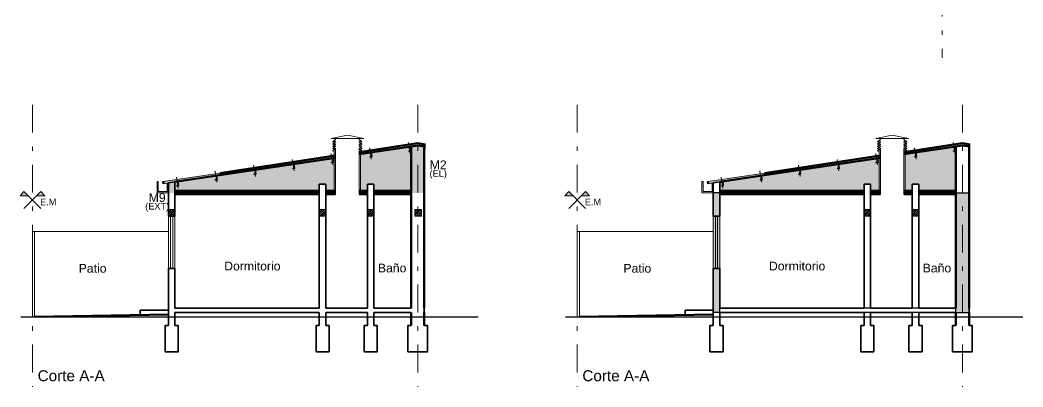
# Model space of a CAD drawing. Header units: millimetres. Extents: x 2761 to 3221, y 1635 to 1962.
# Drawn here: x 2849.02 to 2871.95, y 1849.96 to 1858.35 of the extents above; entities that cross this region are included whole.
import ezdxf
from ezdxf.enums import TextEntityAlignment as Align

# ---------------------------------------------------------------- set-up
doc = ezdxf.new("R2010")
doc.units = ezdxf.units.MM
doc.linetypes.add('DASHDOT', pattern=[25.4, 12.7, -6.35, 0, -6.35])
for name, color, linetype, lineweight in [('Aberturas', 239, 'Continuous', 18), ('Cotas', 8, 'Continuous', 15), ('Detalles', 3, 'Continuous', 15), ('Ejes', 3, 'DASHDOT', 13), ('Muros', 6, 'Continuous', 50), ('Muros de la envolvente térmica', 5, 'Continuous', 15), ('Textos', 3, 'Continuous', 9), ('Vistas', 1, 'Continuous', 20)]:
    doc.layers.add(name, color=color, linetype=linetype, lineweight=lineweight)
doc.layers.add('Ambientes No climatizados', color=7, linetype='Continuous', lineweight=15, true_color=0x93c47d)
doc.layers.add('No View', color=70, linetype='Continuous', plot=False)
doc.styles.get("Standard").update_dxf_attribs({"font": 'arial.ttf'})
doc.linetypes.add('ZIGZAG', pattern='A,0.00254,-5.08,[131,ltypeshp.shx,S=5.08,R=0,X=-5.08,Y=0],-10.16,[131,ltypeshp.shx,S=5.08,R=180,X=5.08,Y=0],-5.08', length=20.32254)

# ---------------------------------------------------------------- blocks, each defined once
blk = doc.blocks.new('PCF C N10')
at = {"color": 0}
for p, q in [((-0.025, 0.008), (-0.025, 0.092)), ((-0.023, 0.008), (-0.023, 0.092)), ((0.017, 0.1), (-0.017, 0.1)), ((0.017, 0.098), (-0.017, 0.098)), ((0.017, 0.002), (-0.017, 0.002)), ((0.017, 0), (-0.017, 0)), ((0.023, 0.085), (0.023, 0.092)), ((0.023, 0.085), (0.025, 0.085)), ((0.023, 0.008), (0.023, 0.015)), ((0.023, 0.015), (0.025, 0.015)), ((0.025, 0.085), (0.025, 0.092)), ((0.025, 0.008), (0.025, 0.015))]:
    blk.add_line(p, q, dxfattribs=at)
for centre, radius, start, end in [((-0.017, 0.092), 0.008, 90, 180), ((-0.017, 0.008), 0.008, 180, 270), ((-0.017, 0.092), 0.006, 90, 180), ((-0.017, 0.008), 0.006, 180, 270), ((0.017, 0.092), 0.008, 360, 90), ((0.017, 0.092), 0.006, 360, 90), ((0.017, 0.008), 0.008, 270, 360), ((0.017, 0.008), 0.006, 270, 360)]:
    blk.add_arc(centre, radius, start, end, dxfattribs=at)

msp = doc.modelspace()

# ---------------------------------------------------------------- hatches: boundary and pattern name
at = {"layer": 'Ambientes No climatizados', "lineweight": 20, "transparency": 33554559}
h = msp.add_hatch(color=256, dxfattribs=at)
h.dxf.hatch_style = 1
h.paths.add_polyline_path([(2856.234, 1855.252), (2856.137, 1855.238), (2856.159, 1855.091), (2856.147, 1855.09, -0.645751), (2856.133, 1855.094), (2856.132, 1855.101), (2856.134, 1855.101), (2856.135, 1855.094, 0.414214), (2856.142, 1855.089), (2856.159, 1855.091), (2856.137, 1855.238), (2853.588, 1854.855), (2852.288, 1854.66), (2852.295, 1854.611), (2852.411, 1854.628), (2852.561, 1854.651), (2852.561, 1854.449), (2855.861, 1854.449), (2855.861, 1854.601), (2856.011, 1854.601), (2856.011, 1854.449), (2856.234, 1854.449)])
h.paths.add_polyline_path([(2855.239, 1855.037), (2855.24, 1855.038), (2855.239, 1855.044, -0.414214), (2855.245, 1855.051), (2855.278, 1855.056, -0.414214), (2855.285, 1855.051), (2855.287, 1855.052, 0.414214), (2855.278, 1855.058), (2855.244, 1855.053, 0.414214), (2855.237, 1855.044)], flags=16)
h.paths.add_polyline_path([(2855.252, 1854.961, 0.414214), (2855.259, 1854.956), (2855.293, 1854.959), (2855.259, 1854.956, -0.414214), (2855.252, 1854.961), (2855.249, 1854.968)], flags=16)
h.paths.add_polyline_path([(2854.403, 1854.919, 0.414214), (2854.394, 1854.926), (2854.361, 1854.921, 0.414214), (2854.354, 1854.912), (2854.355, 1854.905), (2854.357, 1854.905), (2854.356, 1854.912, -0.414214), (2854.361, 1854.919), (2854.395, 1854.924, -0.414214), (2854.401, 1854.919)], flags=16)
h.paths.add_polyline_path([(2854.409, 1854.827), (2854.375, 1854.824, -0.414214), (2854.368, 1854.829), (2854.365, 1854.836), (2854.368, 1854.829, 0.414214), (2854.375, 1854.824)], flags=16)
h.paths.add_polyline_path([(2856.143, 1855.087), (2856.176, 1855.094, 0.414214), (2856.181, 1855.101), (2856.168, 1855.184), (2856.17, 1855.184), (2856.181, 1855.101, -0.414214), (2856.176, 1855.094)], flags=16)
h.paths.add_polyline_path([(2856.122, 1855.17), (2856.121, 1855.177), (2856.123, 1855.177), (2856.124, 1855.17)], flags=16)
h.paths.add_polyline_path([(2853.52, 1854.787, 0.414214), (2853.511, 1854.793), (2853.477, 1854.788, 0.414214), (2853.47, 1854.779), (2853.471, 1854.772), (2853.473, 1854.773), (2853.472, 1854.779, -0.414214), (2853.477, 1854.786), (2853.511, 1854.791, -0.414214), (2853.518, 1854.786)], flags=16)
h.paths.add_polyline_path([(2853.526, 1854.694), (2853.492, 1854.691, -0.414214), (2853.485, 1854.696), (2853.482, 1854.703), (2853.485, 1854.696, 0.414214), (2853.492, 1854.691)], flags=16)
h.paths.add_polyline_path([(2852.636, 1854.654, 0.414214), (2852.627, 1854.661), (2852.594, 1854.656, 0.414214), (2852.587, 1854.647), (2852.588, 1854.64), (2852.59, 1854.64), (2852.589, 1854.647, -0.414214), (2852.594, 1854.654), (2852.628, 1854.659, -0.414214), (2852.634, 1854.654)], flags=16)
h.paths.add_polyline_path([(2852.642, 1854.562), (2852.608, 1854.559, -0.414214), (2852.601, 1854.564), (2852.598, 1854.57), (2852.601, 1854.564, 0.414214), (2852.608, 1854.559)], flags=16)
h.paths.add_polyline_path([(2857.961, 1855.403), (2857.943, 1855.393), (2857.943, 1855.458), (2856.804, 1855.287), (2856.804, 1855.248), (2856.804, 1854.449), (2856.961, 1854.449), (2856.961, 1854.601), (2857.111, 1854.601), (2857.111, 1854.449), (2857.961, 1854.449)])
h = msp.add_hatch(color=256, dxfattribs=at)
h.dxf.hatch_style = 1
h.paths.add_polyline_path([(2868.69, 1855.252), (2868.594, 1855.238), (2868.616, 1855.091), (2868.604, 1855.09, -0.645751), (2868.59, 1855.094), (2868.589, 1855.101), (2868.591, 1855.101), (2868.592, 1855.094, 0.414214), (2868.599, 1855.089), (2868.616, 1855.091), (2868.594, 1855.238), (2866.044, 1854.855), (2864.744, 1854.66), (2864.752, 1854.611), (2864.868, 1854.628), (2865.018, 1854.651), (2865.018, 1854.449), (2868.318, 1854.449), (2868.318, 1854.601), (2868.468, 1854.601), (2868.468, 1854.449), (2868.69, 1854.449)])
h.paths.add_polyline_path([(2867.695, 1855.037), (2867.697, 1855.038), (2867.696, 1855.044, -0.414214), (2867.701, 1855.051), (2867.735, 1855.056, -0.414214), (2867.742, 1855.051), (2867.743, 1855.052, 0.414214), (2867.734, 1855.058), (2867.701, 1855.053, 0.414214), (2867.694, 1855.044)], flags=16)
h.paths.add_polyline_path([(2867.708, 1854.961, 0.414214), (2867.715, 1854.956), (2867.749, 1854.959), (2867.715, 1854.956, -0.414214), (2867.708, 1854.961), (2867.705, 1854.968)], flags=16)
h.paths.add_polyline_path([(2866.86, 1854.919, 0.414214), (2866.851, 1854.926), (2866.817, 1854.921, 0.414214), (2866.811, 1854.912), (2866.812, 1854.905), (2866.814, 1854.905), (2866.813, 1854.912, -0.414214), (2866.818, 1854.919), (2866.851, 1854.924, -0.414214), (2866.858, 1854.919)], flags=16)
h.paths.add_polyline_path([(2866.866, 1854.827), (2866.832, 1854.824, -0.414214), (2866.825, 1854.829), (2866.822, 1854.836), (2866.825, 1854.829, 0.414214), (2866.832, 1854.824)], flags=16)
h.paths.add_polyline_path([(2868.599, 1855.087), (2868.632, 1855.094, 0.414214), (2868.637, 1855.101), (2868.625, 1855.184), (2868.627, 1855.184), (2868.637, 1855.101, -0.414214), (2868.632, 1855.094)], flags=16)
h.paths.add_polyline_path([(2868.579, 1855.17), (2868.578, 1855.177), (2868.58, 1855.177), (2868.581, 1855.17)], flags=16)
h.paths.add_polyline_path([(2865.976, 1854.787, 0.414214), (2865.967, 1854.793), (2865.934, 1854.788, 0.414214), (2865.927, 1854.779), (2865.928, 1854.772), (2865.93, 1854.773), (2865.929, 1854.779, -0.414214), (2865.934, 1854.786), (2865.968, 1854.791, -0.414214), (2865.974, 1854.786)], flags=16)
h.paths.add_polyline_path([(2865.982, 1854.694), (2865.948, 1854.691, -0.414214), (2865.941, 1854.696), (2865.938, 1854.703), (2865.941, 1854.696, 0.414214), (2865.948, 1854.691)], flags=16)
h.paths.add_polyline_path([(2865.093, 1854.654, 0.414214), (2865.084, 1854.661), (2865.05, 1854.656, 0.414214), (2865.043, 1854.647), (2865.045, 1854.64), (2865.047, 1854.64), (2865.045, 1854.647, -0.414214), (2865.051, 1854.654), (2865.084, 1854.659, -0.414214), (2865.091, 1854.654)], flags=16)
h.paths.add_polyline_path([(2865.099, 1854.562), (2865.065, 1854.559, -0.414214), (2865.058, 1854.564), (2865.055, 1854.57), (2865.058, 1854.564, 0.414214), (2865.065, 1854.559)], flags=16)
h.paths.add_polyline_path([(2870.418, 1855.403), (2870.4, 1855.393), (2870.4, 1855.458), (2869.26, 1855.287), (2869.26, 1855.248), (2869.26, 1854.449), (2869.418, 1854.449), (2869.418, 1854.601), (2869.568, 1854.601), (2869.568, 1854.449), (2870.418, 1854.449)])
at = {"layer": 'Detalles', "lineweight": 20, "true_color": 0xc7c8ca}
h = msp.add_hatch(dxfattribs=at)
h.set_pattern_fill('_USER', color=9, scale=0.03, angle=45, pattern_type=0)
h.set_pattern_definition([(45, (2679.182013, 924.383026), (-0.0212132034, 0.0212132034), [])])
h.paths.add_polyline_path([(2852.411, 1854.019), (2852.411, 1853.869), (2852.561, 1853.869), (2852.561, 1854.019)])
h = msp.add_hatch(dxfattribs=at)
h.set_pattern_fill('_USER', color=9, scale=0.03, angle=45, pattern_type=0)
h.set_pattern_definition([(45, (2675.932013, 924.383026), (-0.0212132034, 0.0212132034), [])])
h.paths.add_polyline_path([(2855.861, 1854.019), (2855.861, 1853.869), (2856.011, 1853.869), (2856.011, 1854.019)])
h = msp.add_hatch(dxfattribs=at)
h.set_pattern_fill('_USER', color=9, scale=0.03, angle=45, pattern_type=0)
h.set_pattern_definition([(45, (2677.032013, 924.383026), (-0.0212132034, 0.0212132034), [])])
h.paths.add_polyline_path([(2856.961, 1854.019), (2856.961, 1853.869), (2857.111, 1853.869), (2857.111, 1854.019)])
h = msp.add_hatch(dxfattribs=at)
h.set_pattern_fill('_USER', color=9, scale=0.03, angle=45, pattern_type=0)
h.set_pattern_definition([(45, (2722.964016, 947.021205), (-0.0212132034, 0.0212132034), [])])
h.paths.add_polyline_path([(2858.044, 1854.019), (2858.044, 1853.869), (2858.194, 1853.869), (2858.194, 1854.019)])
h = msp.add_hatch(dxfattribs=at)
h.set_pattern_fill('_USER', color=9, scale=0.03, angle=45, pattern_type=0)
h.set_pattern_definition([(45, (2688.388576, 924.383026), (-0.0212132034, 0.0212132034), [])])
h.paths.add_polyline_path([(2868.318, 1854.019), (2868.318, 1853.869), (2868.468, 1853.869), (2868.468, 1854.019)])
h = msp.add_hatch(dxfattribs=at)
h.set_pattern_fill('_USER', color=9, scale=0.03, angle=45, pattern_type=0)
h.set_pattern_definition([(45, (2689.488576, 924.383026), (-0.0212132034, 0.0212132034), [])])
h.paths.add_polyline_path([(2869.418, 1854.019), (2869.418, 1853.869), (2869.568, 1853.869), (2869.568, 1854.019)])
at = {"layer": 'Muros de la envolvente térmica', "lineweight": 20}
h = msp.add_hatch(color=256, dxfattribs=at)
h.dxf.hatch_style = 1
h.paths.add_polyline_path([(2858.111, 1855.483), (2857.961, 1855.461), (2857.961, 1854.399), (2858.111, 1854.399)])
h.paths.add_polyline_path([(2858.261, 1855.461), (2858.111, 1855.483), (2858.111, 1854.399), (2858.261, 1854.399)])
h.paths.add_polyline_path([(2852.561, 1854.651), (2852.411, 1854.628), (2852.411, 1854.399), (2852.561, 1854.399)])
at = {"layer": 'Muros de la envolvente térmica'}
h = msp.add_hatch(color=256, dxfattribs=at)
h.dxf.hatch_style = 1
h.paths.add_polyline_path([(2865.018, 1854.399), (2864.868, 1854.399), (2864.868, 1853.869), (2865.018, 1853.869)])
h.paths.add_polyline_path([(2864.918, 1853.869), (2864.868, 1853.869), (2864.868, 1852.669), (2864.918, 1852.669)])
h.paths.add_polyline_path([(2864.968, 1853.869), (2864.918, 1853.869), (2864.918, 1852.669), (2864.968, 1852.669)])
h.paths.add_polyline_path([(2865.018, 1853.869), (2864.968, 1853.869), (2864.968, 1852.669), (2865.018, 1852.669)])
h.paths.add_polyline_path([(2865.018, 1852.669), (2864.868, 1852.669), (2864.868, 1851.669), (2865.018, 1851.669), (2865.018, 1851.769)])
h.paths.add_polyline_path([(2870.718, 1854.399), (2870.418, 1854.399), (2870.418, 1851.769), (2870.418, 1851.669), (2870.718, 1851.669)])
at = {"layer": 'Textos', "true_color": 0xc7c8ca}
h = msp.add_hatch(color=9, dxfattribs=at)
h.paths.add_polyline_path([(2849.108, 1854.429), (2849.018, 1854.337), (2849.2, 1854.337)])
h.paths.add_polyline_path([(2849.492, 1854.429), (2849.4, 1854.337), (2849.581, 1854.337)])
h = msp.add_hatch(color=9, dxfattribs=at)
h.paths.add_polyline_path([(2861.565, 1854.429), (2861.475, 1854.337), (2861.656, 1854.337)])
h.paths.add_polyline_path([(2861.948, 1854.429), (2861.857, 1854.337), (2862.038, 1854.337)])

# ---------------------------------------------------------------- linework, layer by layer
at = {"layer": 'Aberturas', "color": 9, "true_color": 0xc7c8ca}
for p, q in [((2852.411, 1853.869), (2852.411, 1852.669)), ((2852.461, 1853.869), (2852.461, 1852.669)), ((2852.511, 1853.869), (2852.511, 1852.669)), ((2852.561, 1853.869), (2852.561, 1852.669)), ((2864.868, 1853.869), (2864.868, 1852.669)), ((2864.918, 1853.869), (2864.918, 1852.669)), ((2864.968, 1853.869), (2864.968, 1852.669)), ((2865.018, 1853.869), (2865.018, 1852.669))]:
    msp.add_line(p, q, dxfattribs=at)
at = {"layer": 'Cotas', "color": 9, "lineweight": 50, "true_color": 0xc7c8ca}
for p, q in [((2857.961, 1855.461), (2857.961, 1851.769)), ((2858.261, 1855.461), (2858.261, 1851.769)), ((2870.418, 1855.461), (2870.418, 1851.769)), ((2870.718, 1855.461), (2870.718, 1851.769)), ((2857.961, 1851.669), (2857.961, 1851.369)), ((2858.261, 1851.669), (2858.261, 1851.369)), ((2870.418, 1851.669), (2870.418, 1851.369)), ((2870.718, 1851.669), (2870.718, 1851.369))]:
    msp.add_line(p, q, dxfattribs=at)
at = {"layer": 'Detalles', "color": 9, "lineweight": 5, "true_color": 0xc7c8ca}
for p, q in [((2856.504, 1855.718), (2856.129, 1855.643)), ((2856.879, 1855.643), (2856.504, 1855.718)), ((2868.96, 1855.718), (2868.585, 1855.643)), ((2869.335, 1855.643), (2868.96, 1855.718)), ((2856.879, 1855.643), (2856.129, 1855.643)), ((2856.234, 1855.643), (2856.234, 1855.618)), ((2856.234, 1855.576), (2856.234, 1855.568)), ((2856.234, 1855.525), (2856.234, 1855.517)), ((2856.234, 1855.474), (2856.234, 1855.466)), ((2856.774, 1855.643), (2856.774, 1855.618)), ((2856.774, 1855.576), (2856.774, 1855.568)), ((2856.774, 1855.525), (2856.774, 1855.517)), ((2856.774, 1855.474), (2856.774, 1855.466)), ((2869.335, 1855.643), (2868.585, 1855.643)), ((2868.69, 1855.643), (2868.69, 1855.618)), ((2868.69, 1855.576), (2868.69, 1855.568)), ((2868.69, 1855.525), (2868.69, 1855.517)), ((2868.69, 1855.474), (2868.69, 1855.466)), ((2869.23, 1855.643), (2869.23, 1855.618)), ((2869.23, 1855.576), (2869.23, 1855.568)), ((2869.23, 1855.525), (2869.23, 1855.517)), ((2869.23, 1855.474), (2869.23, 1855.466)), ((2856.204, 1855.248), (2856.204, 1855.386)), ((2856.204, 1855.248), (2856.204, 1854.369)), ((2856.234, 1855.424), (2856.234, 1854.369)), ((2856.774, 1855.424), (2856.774, 1854.369)), ((2856.804, 1855.248), (2856.804, 1855.386)), ((2856.804, 1855.248), (2856.804, 1854.369)), ((2868.66, 1855.248), (2868.66, 1855.386)), ((2868.66, 1855.248), (2868.66, 1854.369)), ((2868.69, 1855.424), (2868.69, 1854.369)), ((2869.23, 1855.424), (2869.23, 1854.369)), ((2869.26, 1855.248), (2869.26, 1855.386)), ((2869.26, 1855.248), (2869.26, 1854.369))]:
    msp.add_line(p, q, dxfattribs=at)
at = {"layer": 'Detalles', "color": 9, "lineweight": 20, "true_color": 0xc7c8ca}
for p, q in [((2857.934, 1855.305), (2857.897, 1855.552)), ((2870.39, 1855.305), (2870.353, 1855.552)), ((2856.167, 1855.04), (2856.13, 1855.287)), ((2857.05, 1855.173), (2857.013, 1855.42)), ((2868.623, 1855.04), (2868.586, 1855.287)), ((2869.507, 1855.173), (2869.47, 1855.42)), ((2854.4, 1854.775), (2854.363, 1855.022)), ((2855.283, 1854.907), (2855.246, 1855.155)), ((2866.856, 1854.775), (2866.819, 1855.022)), ((2867.74, 1854.907), (2867.703, 1855.155)), ((2853.516, 1854.642), (2853.479, 1854.89)), ((2865.973, 1854.642), (2865.936, 1854.89)), ((2852.633, 1854.51), (2852.596, 1854.757)), ((2865.089, 1854.51), (2865.052, 1854.757))]:
    msp.add_line(p, q, dxfattribs=at)
at = {"layer": 'Detalles', "color": 9, "lineweight": 50, "true_color": 0xc7c8ca}
for p, q in [((2852.411, 1851.624), (2849.35, 1851.569)), ((2864.868, 1851.624), (2861.807, 1851.569))]:
    msp.add_line(p, q, dxfattribs=at)
at = {"layer": 'Detalles', "color": 9, "lineweight": 5, "true_color": 0xc7c8ca}
for points in [[(2856.234, 1855.618), (2856.176, 1855.56), (2856.172, 1855.564), (2856.234, 1855.626)], [(2856.234, 1855.568), (2856.176, 1855.51), (2856.172, 1855.514), (2856.234, 1855.576)], [(2856.234, 1855.517), (2856.176, 1855.459), (2856.172, 1855.463), (2856.234, 1855.525)], [(2856.234, 1855.466), (2856.176, 1855.408), (2856.172, 1855.412), (2856.234, 1855.474)], [(2856.774, 1855.618), (2856.831, 1855.56), (2856.835, 1855.564), (2856.774, 1855.626)], [(2856.774, 1855.568), (2856.831, 1855.51), (2856.835, 1855.514), (2856.774, 1855.576)], [(2856.774, 1855.517), (2856.831, 1855.459), (2856.835, 1855.463), (2856.774, 1855.525)], [(2856.774, 1855.466), (2856.831, 1855.408), (2856.835, 1855.412), (2856.774, 1855.474)], [(2868.69, 1855.618), (2868.632, 1855.56), (2868.628, 1855.564), (2868.69, 1855.626)], [(2868.69, 1855.568), (2868.632, 1855.51), (2868.628, 1855.514), (2868.69, 1855.576)], [(2868.69, 1855.517), (2868.632, 1855.459), (2868.628, 1855.463), (2868.69, 1855.525)], [(2868.69, 1855.466), (2868.632, 1855.408), (2868.628, 1855.412), (2868.69, 1855.474)], [(2869.23, 1855.618), (2869.288, 1855.56), (2869.292, 1855.564), (2869.23, 1855.626)], [(2869.23, 1855.568), (2869.288, 1855.51), (2869.292, 1855.514), (2869.23, 1855.576)], [(2869.23, 1855.517), (2869.288, 1855.459), (2869.292, 1855.463), (2869.23, 1855.525)], [(2869.23, 1855.466), (2869.288, 1855.408), (2869.292, 1855.412), (2869.23, 1855.474)], [(2856.234, 1855.416), (2856.176, 1855.358), (2856.172, 1855.362), (2856.234, 1855.424)], [(2856.774, 1855.416), (2856.831, 1855.358), (2856.835, 1855.362), (2856.774, 1855.424)], [(2868.69, 1855.416), (2868.632, 1855.358), (2868.628, 1855.362), (2868.69, 1855.424)], [(2869.23, 1855.416), (2869.288, 1855.358), (2869.292, 1855.362), (2869.23, 1855.424)]]:
    msp.add_lwpolyline(points, dxfattribs=at)
at = {"layer": 'Detalles', "color": 9, "lineweight": 20, "true_color": 0xc7c8ca}
for points in [[(2858.111, 1855.534), (2858.111, 1855.548), (2857.943, 1855.519), (2857.943, 1855.393), (2857.961, 1855.403)], [(2858.111, 1855.534), (2858.111, 1855.548), (2858.279, 1855.52), (2858.279, 1855.393), (2858.261, 1855.403)], [(2870.568, 1855.534), (2870.568, 1855.548), (2870.4, 1855.519), (2870.4, 1855.393), (2870.418, 1855.403)], [(2870.568, 1855.534), (2870.568, 1855.548), (2870.735, 1855.52), (2870.735, 1855.393), (2870.718, 1855.403)], [(2852.384, 1854.624), (2852.384, 1854.433), (2852.178, 1854.433), (2852.178, 1854.662), (2852.154, 1854.662), (2852.154, 1854.404), (2852.411, 1854.404)], [(2864.841, 1854.624), (2864.841, 1854.433), (2864.635, 1854.433), (2864.635, 1854.662), (2864.61, 1854.662), (2864.61, 1854.404), (2864.868, 1854.404)]]:
    msp.add_lwpolyline(points, dxfattribs=at)
for points in [[(2852.561, 1853.869), (2852.411, 1853.869), (2852.411, 1854.019), (2852.561, 1854.019)], [(2856.011, 1853.869), (2855.861, 1853.869), (2855.861, 1854.019), (2856.011, 1854.019)], [(2857.111, 1853.869), (2856.961, 1853.869), (2856.961, 1854.019), (2857.111, 1854.019)], [(2858.194, 1853.869), (2858.044, 1853.869), (2858.044, 1854.019), (2858.194, 1854.019)], [(2868.468, 1853.869), (2868.318, 1853.869), (2868.318, 1854.019), (2868.468, 1854.019)], [(2869.568, 1853.869), (2869.418, 1853.869), (2869.418, 1854.019), (2869.568, 1854.019)]]:
    msp.add_lwpolyline(points, close=True, dxfattribs=at)
for p in [(2856.13, 1855.287), (2857.013, 1855.42), (2868.586, 1855.287), (2869.47, 1855.42), (2854.363, 1855.022), (2855.246, 1855.155), (2866.819, 1855.022), (2867.703, 1855.155), (2853.479, 1854.89), (2865.936, 1854.89)]:
    msp.add_point(p, dxfattribs=at)
at = {"layer": 'Ejes', "color": 9, "ltscale": 0.05, "true_color": 0xc7c8ca}
for p, q in [((2870.107, 1865.915), (2870.107, 1857.49)), ((2849.3, 1856.413), (2849.3, 1849.965)), ((2858.111, 1856.413), (2858.111, 1849.965)), ((2861.757, 1856.413), (2861.757, 1849.965)), ((2870.568, 1856.413), (2870.568, 1849.965))]:
    msp.add_line(p, q, dxfattribs=at)
at = {"layer": 'Muros', "color": 9, "true_color": 0xc7c8ca}
for p, q in [((2858.111, 1855.534), (2856.774, 1855.333)), ((2858.111, 1855.483), (2856.774, 1855.283)), ((2858.111, 1855.534), (2858.279, 1855.509)), ((2858.111, 1855.483), (2858.279, 1855.458)), ((2870.568, 1855.534), (2869.23, 1855.333)), ((2870.568, 1855.483), (2869.23, 1855.283)), ((2870.568, 1855.534), (2870.735, 1855.509)), ((2870.568, 1855.483), (2870.735, 1855.458)), ((2856.234, 1855.252), (2853.588, 1854.855)), ((2868.69, 1855.252), (2866.044, 1854.855)), ((2856.234, 1855.202), (2852.561, 1854.651)), ((2868.69, 1855.202), (2865.018, 1854.651)), ((2852.288, 1854.66), (2852.295, 1854.611)), ((2864.744, 1854.66), (2864.752, 1854.611)), ((2852.561, 1854.399), (2855.861, 1854.399)), ((2852.561, 1854.369), (2855.861, 1854.369)), ((2856.011, 1854.399), (2856.234, 1854.399)), ((2856.011, 1854.369), (2856.234, 1854.369)), ((2856.774, 1854.399), (2856.961, 1854.399)), ((2856.774, 1854.369), (2856.961, 1854.369)), ((2857.111, 1854.399), (2857.961, 1854.399)), ((2857.111, 1854.369), (2857.961, 1854.369)), ((2865.018, 1854.399), (2868.318, 1854.399)), ((2865.018, 1854.369), (2868.318, 1854.369)), ((2868.468, 1854.399), (2868.69, 1854.399)), ((2868.468, 1854.369), (2868.69, 1854.369)), ((2869.23, 1854.399), (2869.418, 1854.399)), ((2869.23, 1854.369), (2869.418, 1854.369)), ((2869.568, 1854.399), (2870.418, 1854.399)), ((2869.568, 1854.369), (2870.418, 1854.369))]:
    msp.add_line(p, q, dxfattribs=at)
at = {"layer": 'Muros', "color": 9, "lineweight": 35, "true_color": 0xc7c8ca}
for p, q in [((2858.111, 1855.483), (2857.961, 1855.461)), ((2858.111, 1855.483), (2858.261, 1855.461)), ((2870.568, 1855.483), (2870.418, 1855.461)), ((2870.568, 1855.483), (2870.718, 1855.461)), ((2857.961, 1855.461), (2857.961, 1851.769)), ((2858.261, 1855.461), (2858.261, 1851.369)), ((2870.418, 1855.461), (2870.418, 1851.769)), ((2870.718, 1855.461), (2870.718, 1851.369)), ((2855.861, 1855.146), (2856.011, 1855.168)), ((2868.318, 1855.146), (2868.468, 1855.168)), ((2855.861, 1854.601), (2855.861, 1851.769)), ((2856.011, 1854.601), (2855.861, 1854.601)), ((2856.011, 1854.601), (2856.011, 1851.769)), ((2856.961, 1854.601), (2856.961, 1851.769)), ((2856.961, 1854.601), (2857.111, 1854.601)), ((2857.111, 1854.601), (2857.111, 1851.769)), ((2868.318, 1854.601), (2868.318, 1851.769)), ((2868.468, 1854.601), (2868.318, 1854.601)), ((2868.468, 1854.601), (2868.468, 1851.769)), ((2869.418, 1854.601), (2869.418, 1851.769)), ((2869.418, 1854.601), (2869.568, 1854.601)), ((2869.568, 1854.601), (2869.568, 1851.769)), ((2852.561, 1853.869), (2852.411, 1853.869)), ((2865.018, 1853.869), (2864.868, 1853.869)), ((2852.561, 1852.669), (2852.411, 1852.669)), ((2865.018, 1852.669), (2864.868, 1852.669)), ((2852.411, 1851.719), (2851.767, 1851.719)), ((2851.767, 1851.719), (2851.767, 1851.608)), ((2855.861, 1851.769), (2852.561, 1851.769)), ((2855.861, 1851.669), (2852.561, 1851.669)), ((2855.861, 1851.669), (2855.861, 1851.369)), ((2856.011, 1851.769), (2856.961, 1851.769)), ((2856.011, 1851.669), (2856.011, 1851.369)), ((2856.011, 1851.669), (2856.961, 1851.669)), ((2856.961, 1851.669), (2856.961, 1851.369)), ((2857.961, 1851.769), (2857.111, 1851.769)), ((2857.111, 1851.669), (2857.111, 1851.369)), ((2857.961, 1851.669), (2857.111, 1851.669)), ((2857.961, 1851.669), (2857.961, 1851.369)), ((2864.868, 1851.719), (2864.224, 1851.719)), ((2864.224, 1851.719), (2864.224, 1851.608)), ((2868.318, 1851.769), (2865.018, 1851.769)), ((2868.318, 1851.669), (2865.018, 1851.669)), ((2868.318, 1851.669), (2868.318, 1851.369)), ((2868.468, 1851.769), (2869.418, 1851.769)), ((2868.468, 1851.669), (2868.468, 1851.369)), ((2868.468, 1851.669), (2869.418, 1851.669)), ((2869.418, 1851.669), (2869.418, 1851.369)), ((2870.418, 1851.769), (2869.568, 1851.769)), ((2869.568, 1851.669), (2869.568, 1851.369)), ((2870.418, 1851.669), (2869.568, 1851.669)), ((2870.418, 1851.669), (2870.418, 1851.369))]:
    msp.add_line(p, q, dxfattribs=at)
at = {"layer": 'Muros', "color": 9, "linetype": 'ZIGZAG', "ltscale": 0.003, "true_color": 0xc7c8ca}
for p, q in [((2852.561, 1854.449), (2855.861, 1854.449)), ((2856.011, 1854.449), (2856.234, 1854.449)), ((2856.774, 1854.449), (2856.961, 1854.449)), ((2857.111, 1854.449), (2857.961, 1854.449)), ((2865.018, 1854.449), (2868.318, 1854.449)), ((2868.468, 1854.449), (2868.69, 1854.449)), ((2869.23, 1854.449), (2869.418, 1854.449)), ((2869.568, 1854.449), (2870.418, 1854.449))]:
    msp.add_line(p, q, dxfattribs=at)
at = {"layer": 'Muros', "color": 9, "lineweight": 35, "true_color": 0xc7c8ca}
for points in [[(2852.411, 1853.869), (2852.411, 1854.628), (2852.561, 1854.651), (2852.561, 1853.869)], [(2864.868, 1853.869), (2864.868, 1854.628), (2865.018, 1854.651), (2865.018, 1853.869)], [(2852.411, 1851.369), (2852.411, 1852.669)], [(2852.561, 1852.669), (2852.561, 1851.769)], [(2864.868, 1851.369), (2864.868, 1852.669)], [(2865.018, 1852.669), (2865.018, 1851.769)], [(2852.561, 1851.669), (2852.561, 1851.369)], [(2865.018, 1851.669), (2865.018, 1851.369)], [(2852.561, 1851.369), (2852.636, 1851.369), (2852.636, 1850.769), (2852.336, 1850.769), (2852.336, 1851.369), (2852.411, 1851.369)], [(2856.011, 1851.369), (2856.086, 1851.369), (2856.086, 1850.769), (2855.786, 1850.769), (2855.786, 1851.369), (2855.861, 1851.369)], [(2857.111, 1851.369), (2857.186, 1851.369), (2857.186, 1850.769), (2856.886, 1850.769), (2856.886, 1851.369), (2856.961, 1851.369)], [(2858.261, 1851.369), (2858.336, 1851.369), (2858.336, 1850.769), (2857.886, 1850.769), (2857.886, 1851.369), (2857.961, 1851.369)], [(2857.961, 1851.369), (2857.886, 1851.369), (2857.886, 1850.769), (2858.336, 1850.769), (2858.336, 1851.369), (2858.261, 1851.369)], [(2865.018, 1851.369), (2865.093, 1851.369), (2865.093, 1850.769), (2864.793, 1850.769), (2864.793, 1851.369), (2864.868, 1851.369)], [(2868.468, 1851.369), (2868.543, 1851.369), (2868.543, 1850.769), (2868.243, 1850.769), (2868.243, 1851.369), (2868.318, 1851.369)], [(2869.568, 1851.369), (2869.643, 1851.369), (2869.643, 1850.769), (2869.343, 1850.769), (2869.343, 1851.369), (2869.418, 1851.369)], [(2870.718, 1851.369), (2870.793, 1851.369), (2870.793, 1850.769), (2870.343, 1850.769), (2870.343, 1851.369), (2870.418, 1851.369)], [(2870.418, 1851.369), (2870.343, 1851.369), (2870.343, 1850.769), (2870.793, 1850.769), (2870.793, 1851.369), (2870.718, 1851.369)]]:
    msp.add_lwpolyline(points, dxfattribs=at)
at = {"layer": 'No View'}
for p, q in [((2865.018, 1854.399), (2865.018, 1854.651)), ((2865.018, 1854.399), (2864.868, 1854.399)), ((2870.418, 1854.399), (2870.718, 1854.399)), ((2865.018, 1851.669), (2864.868, 1851.669)), ((2865.018, 1851.669), (2865.018, 1851.769)), ((2868.468, 1851.769), (2868.318, 1851.769)), ((2868.468, 1851.669), (2868.318, 1851.669)), ((2869.568, 1851.769), (2869.418, 1851.769)), ((2869.568, 1851.669), (2869.418, 1851.669)), ((2870.418, 1851.669), (2870.418, 1851.769)), ((2870.418, 1851.669), (2870.718, 1851.669))]:
    msp.add_line(p, q, dxfattribs=at)
at = {"layer": 'Textos', "color": 9, "true_color": 0xc7c8ca}
for p, q in [((2849.108, 1854.429), (2849.018, 1854.337)), ((2849.2, 1854.337), (2849.018, 1854.337)), ((2849.108, 1854.429), (2849.492, 1854.045)), ((2849.108, 1854.045), (2849.492, 1854.429)), ((2849.581, 1854.337), (2849.4, 1854.337)), ((2849.492, 1854.429), (2849.581, 1854.337)), ((2861.565, 1854.429), (2861.475, 1854.337)), ((2861.656, 1854.337), (2861.475, 1854.337)), ((2861.565, 1854.429), (2861.948, 1854.045)), ((2861.565, 1854.045), (2861.948, 1854.429)), ((2862.038, 1854.337), (2861.857, 1854.337)), ((2861.948, 1854.429), (2862.038, 1854.337))]:
    msp.add_line(p, q, dxfattribs=at)
at = {"layer": 'Vistas', "color": 9, "lineweight": 20, "true_color": 0xc7c8ca}
for p, q in [((2853.588, 1854.855), (2852.288, 1854.66)), ((2866.044, 1854.855), (2864.744, 1854.66)), ((2852.295, 1854.611), (2852.411, 1854.628)), ((2864.752, 1854.611), (2864.868, 1854.628)), ((2852.411, 1853.519), (2849.3, 1853.519)), ((2849.3, 1853.519), (2849.3, 1851.569)), ((2849.35, 1853.519), (2849.35, 1851.569)), ((2864.868, 1853.519), (2861.757, 1853.519)), ((2861.757, 1853.519), (2861.757, 1851.569)), ((2861.807, 1853.519), (2861.807, 1851.569))]:
    msp.add_line(p, q, dxfattribs=at)
at = {"layer": 'Vistas', "color": 9, "lineweight": 30, "true_color": 0xc7c8ca}
for p, q in [((2849.038, 1851.569), (2859.494, 1851.569)), ((2861.494, 1851.569), (2871.951, 1851.569))]:
    msp.add_line(p, q, dxfattribs=at)

# ---------------------------------------------------------------- block references
at = {"layer": 'Detalles', "color": 9, "lineweight": 20, "true_color": 0xc7c8ca, "rotation": 188.5307656100462}
for p in [(2857.028, 1855.321), (2857.912, 1855.453), (2869.485, 1855.321), (2870.368, 1855.453), (2855.261, 1855.056), (2856.145, 1855.188), (2867.718, 1855.056), (2868.601, 1855.188), (2853.494, 1854.791), (2854.377, 1854.923), (2865.951, 1854.791), (2866.834, 1854.923), (2852.61, 1854.658), (2865.067, 1854.658)]:
    msp.add_blockref('PCF C N10', p, dxfattribs=at)

# ---------------------------------------------------------------- texts
at = {"layer": 'Textos', "color": 18, "lineweight": 20, "true_color": 0x000000}
for s, height, p in [('M2', 0.2, (2858.58, 1854.942)), ('(EL)', 0.15, (2858.58, 1854.768)), ('M9', 0.2, (2852.153, 1854.193)), ('(EXT)', 0.15, (2852.153, 1854.02))]:
    msp.add_text(s, height=height, dxfattribs=at).set_placement(p, align=Align.CENTER)
at = {"layer": 'Textos', "color": 9, "lineweight": 20, "true_color": 0xc7c8ca}
for s, height, p in [('Patio', 0.2, (2850.359, 1852.577)), ('Dormitorio', 0.2, (2853.686, 1852.628)), ('Baño', 0.2, (2857.201, 1852.583)), ('Patio', 0.2, (2862.815, 1852.577)), ('Dormitorio', 0.2, (2866.143, 1852.628)), ('Baño', 0.2, (2869.658, 1852.583)), ('Corte A-A', 0.25, (2849.42, 1850.096)), ('Corte A-A', 0.25, (2861.876, 1850.096))]:
    msp.add_text(s, height=height, dxfattribs=at).set_placement(p)
at = {"layer": 'Textos', "color": 9, "true_color": 0xc7c8ca, "char_height": 0.15, "width": 2.1098, "attachment_point": 3}
for insert in [(2849.849, 1854.268), (2862.305, 1854.268)]:
    msp.add_mtext('{\\fArial|b0|i0|c0|p34;E.M}', dxfattribs=dict(at, insert=insert))

doc.saveas('drawing.dxf')
